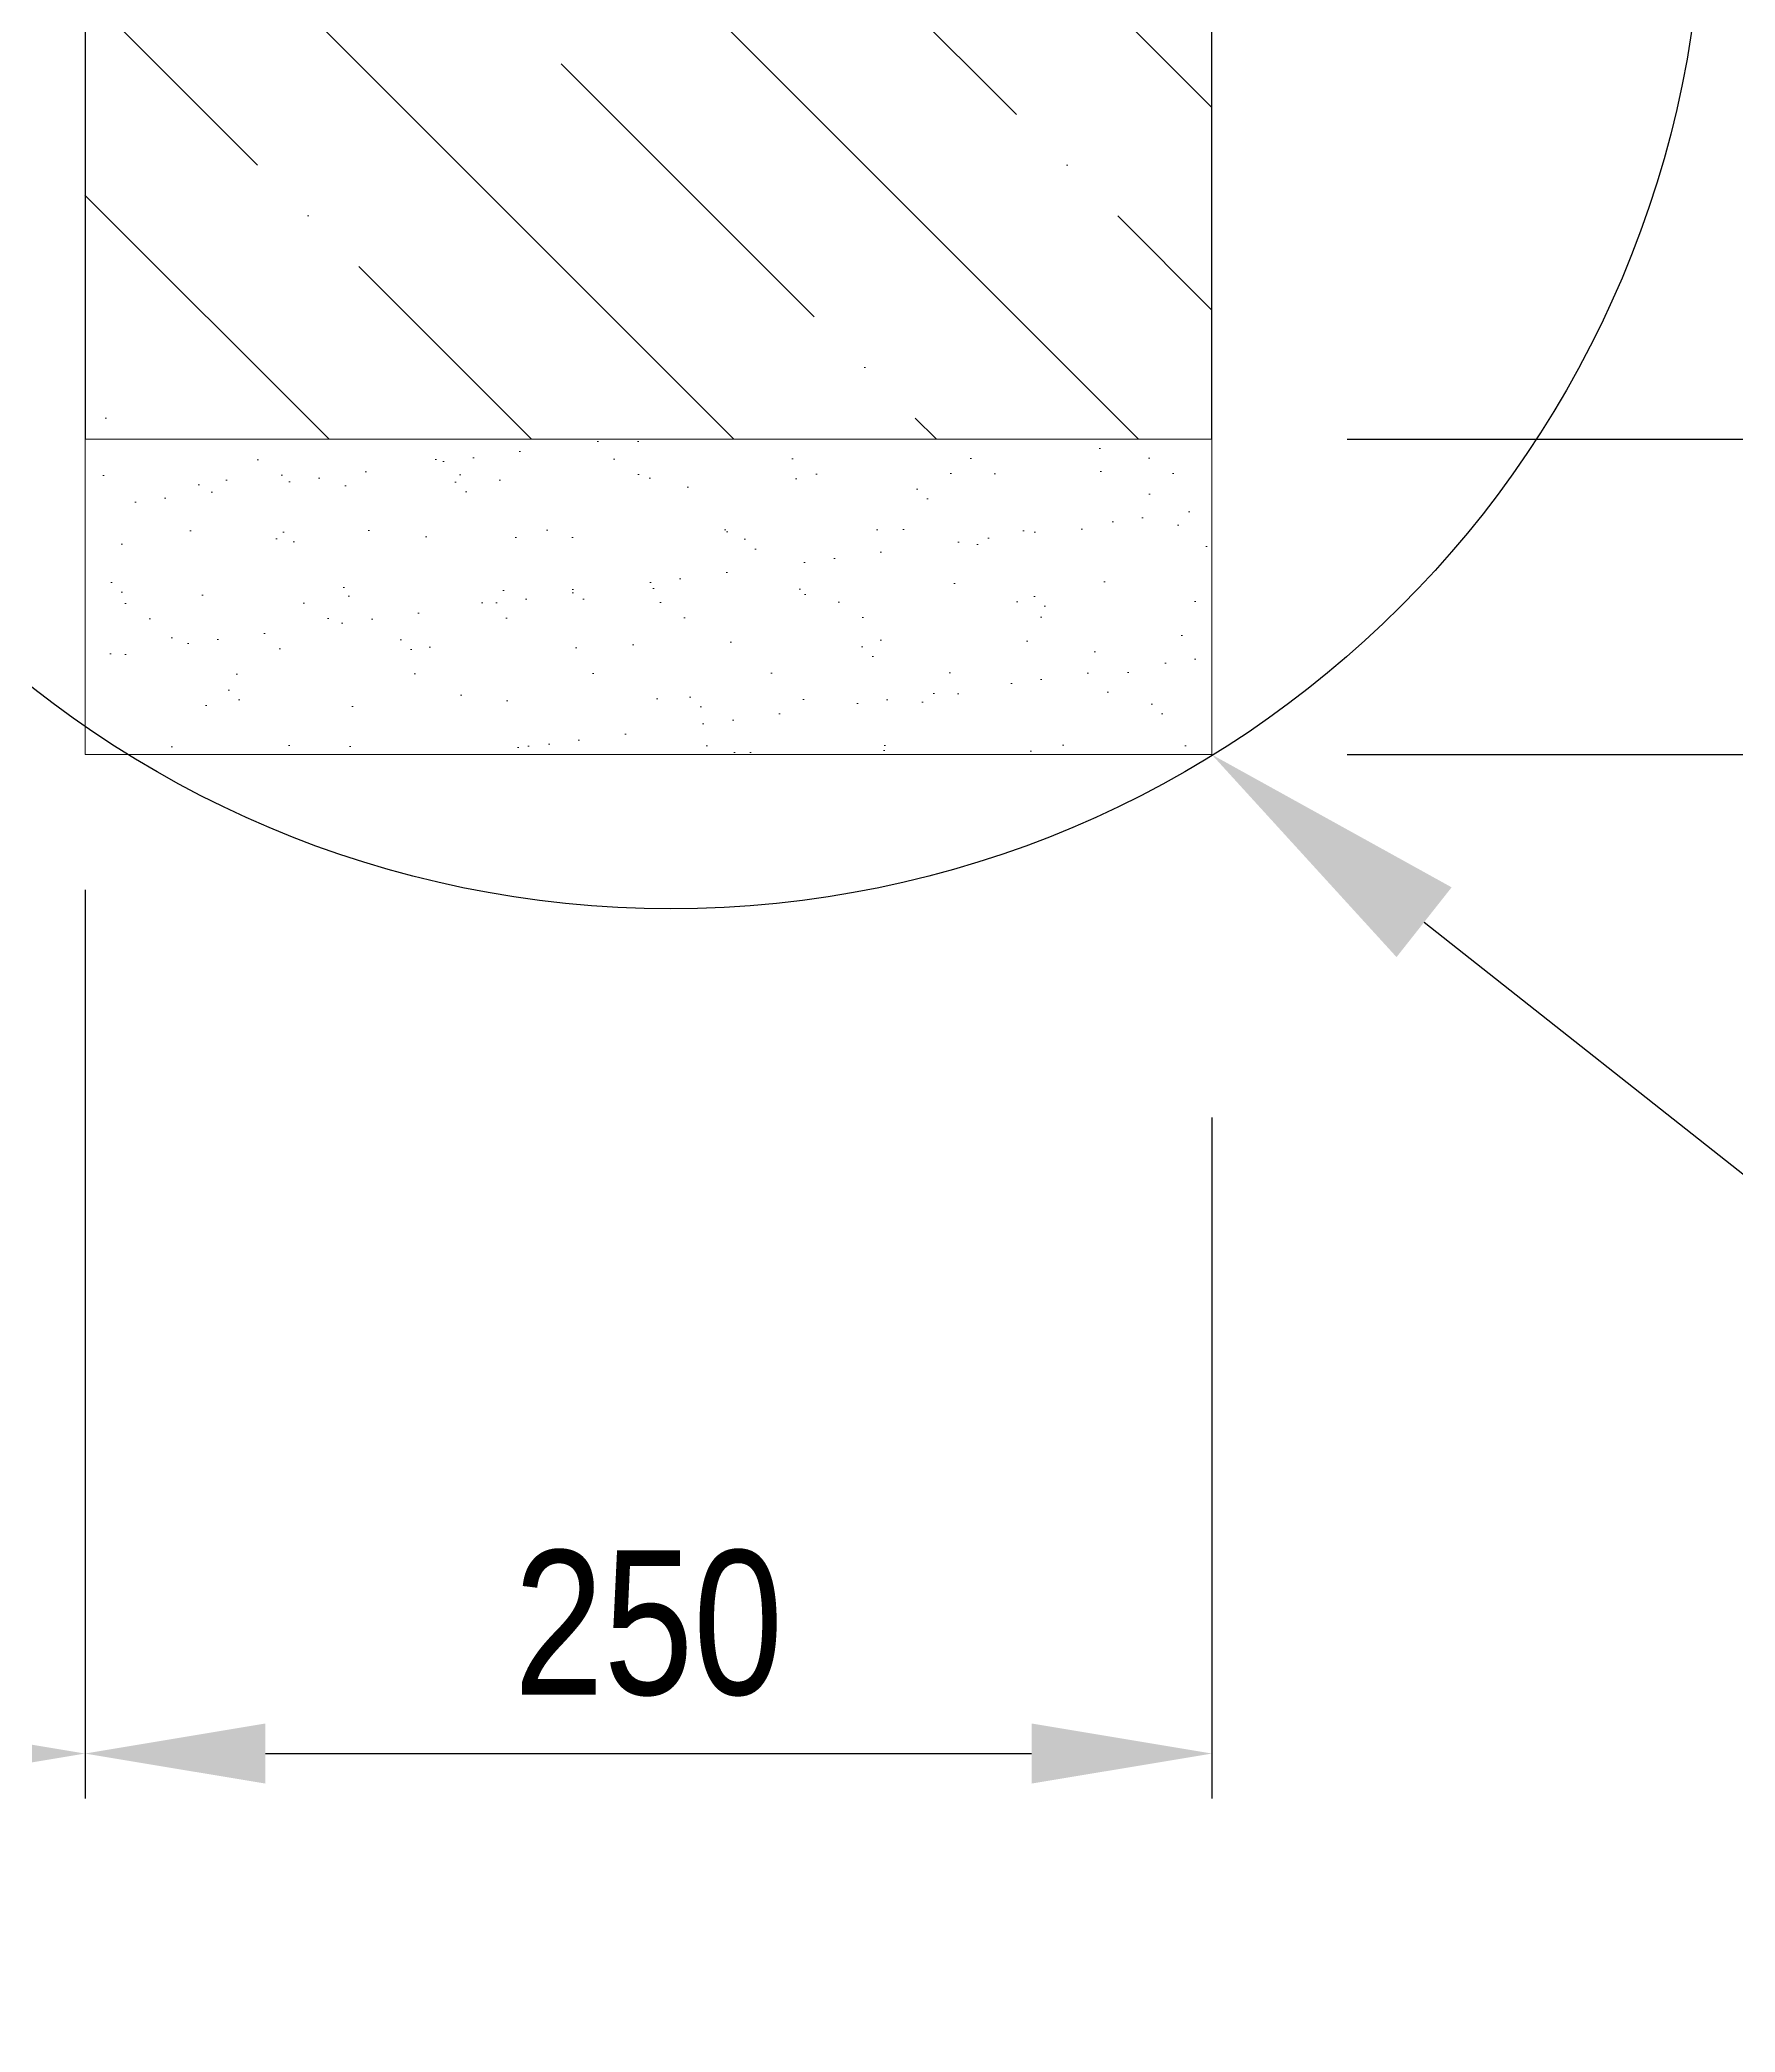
# Model space of a CAD drawing. Header units: millimetres. Extents: x 11004 to 16944, y 3085 to 7285.
# Drawn here: x 13685.4 to 14061.5, y 4957.2 to 5399.1 of the extents above; entities that cross this region are included whole.
import ezdxf
from ezdxf import colors
from ezdxf.entities.mleader import LeaderData, LeaderLine
from ezdxf.math import Vec2, Vec3

# ---------------------------------------------------------------- set-up
doc = ezdxf.new("R2010")
doc.units = ezdxf.units.MM
doc.header["$LTSCALE"] = 0.3
doc.layers.add('SRAFY', color=251, linetype='Continuous', lineweight=13)
doc.styles.add('SEACAD_Arial', font='arial.ttf', dxfattribs={"width": 0.8})
doc.dimstyles.new('ISO-25', dxfattribs={"dimtxt": 1.6, "dimasz": 2, "dimexe": 0.5, "dimexo": 1.5, "dimtad": 1, "dimdec": 0, "dimtxsty": 'SEACAD_Arial', "dimcen": 2, "dimadec": 0, "dimazin": 0, "dimtfac": 1, "dimtdec": 0, "dimtmove": 0, "dimatfit": 3, "dimfxl": 1, "dimarcsym": 0})

# ---------------------------------------------------------------- blocks, each defined once
blk = doc.blocks.new('*D142')
at = {"color": 0, "lineweight": -2, "transparency": 16777216}
for p, q in [((13975.48, 5560.55), (14161.43, 5560.55)), ((14151.43, 5520.55), (14151.43, 5350.56)), ((13975.48, 5310.56), (14161.43, 5310.56))]:
    blk.add_line(p, q, dxfattribs=at)
at = {"color": 0, "transparency": 16777216}
for points in [[(14144.76, 5520.55), (14158.09, 5520.55), (14151.43, 5560.55)], [(14144.76, 5350.56), (14158.09, 5350.56), (14151.43, 5310.56)]]:
    blk.add_solid(points, dxfattribs=at)
at = {"layer": 'Defpoints', "color": 0, "transparency": 16777216}
for p in [(13945.48, 5560.55), (13945.48, 5310.56), (14151.43, 5310.56)]:
    blk.add_point(p, dxfattribs=at)
at = {"color": 0, "transparency": 16777216, "insert": (14122.59, 5435.56), "char_height": 32, "attachment_point": 5, "rotation": 90, "style": 'SEACAD_Arial'}
blk.add_mtext('250', dxfattribs=at)
blk = doc.blocks.new('*D143')
at = {"color": 0, "lineweight": -2, "transparency": 16777216}
for p, q in [((14151.43, 5350.56), (14151.43, 5390.56)), ((13975.45, 5310.56), (14161.43, 5310.56)), ((14151.43, 5310.56), (14151.43, 5240.56)), ((13975.45, 5240.56), (14161.43, 5240.56)), ((14151.43, 5200.56), (14151.43, 5160.56))]:
    blk.add_line(p, q, dxfattribs=at)
at = {"color": 0, "transparency": 16777216}
for points in [[(14144.76, 5350.56), (14158.09, 5350.56), (14151.43, 5310.56)], [(14144.76, 5200.56), (14158.09, 5200.56), (14151.43, 5240.56)]]:
    blk.add_solid(points, dxfattribs=at)
at = {"layer": 'Defpoints', "color": 0, "transparency": 16777216}
for p in [(13945.45, 5310.56), (13945.45, 5240.56), (14151.43, 5240.56)]:
    blk.add_point(p, dxfattribs=at)
at = {"color": 0, "transparency": 16777216, "insert": (14122.59, 5275.56), "char_height": 32, "attachment_point": 5, "rotation": 90, "style": 'SEACAD_Arial'}
blk.add_mtext('70', dxfattribs=at)
blk = doc.blocks.new('*D146')
at = {"color": 0, "lineweight": -2, "transparency": 16777216}
for p, q in [((13695.48, 5160.1), (13695.48, 5008.98)), ((13945.46, 5160.09), (13945.46, 5008.98)), ((13735.48, 5018.98), (13905.46, 5018.98))]:
    blk.add_line(p, q, dxfattribs=at)
at = {"color": 0, "transparency": 16777216}
for points in [[(13735.48, 5025.65), (13735.48, 5012.32), (13695.48, 5018.98)], [(13905.46, 5025.65), (13905.46, 5012.32), (13945.46, 5018.98)]]:
    blk.add_solid(points, dxfattribs=at)
at = {"layer": 'Defpoints', "color": 0, "transparency": 16777216}
for p in [(13695.48, 5190.1), (13945.46, 5190.09), (13945.46, 5018.98)]:
    blk.add_point(p, dxfattribs=at)
at = {"color": 0, "transparency": 16777216, "insert": (13820.47, 5047.82), "char_height": 32, "attachment_point": 5, "style": 'SEACAD_Arial'}
blk.add_mtext('250', dxfattribs=at)
blk = doc.blocks.new('*D147')
at = {"color": 0, "lineweight": -2, "transparency": 16777216}
for p, q in [((13695.46, 5210.56), (13695.46, 5008.98)), ((13510.96, 5160.12), (13510.96, 5008.98)), ((13550.96, 5018.98), (13655.46, 5018.98))]:
    blk.add_line(p, q, dxfattribs=at)
at = {"color": 0, "transparency": 16777216}
for points in [[(13550.96, 5025.65), (13550.96, 5012.32), (13510.96, 5018.98)], [(13655.46, 5025.65), (13655.46, 5012.32), (13695.46, 5018.98)]]:
    blk.add_solid(points, dxfattribs=at)
at = {"layer": 'Defpoints', "color": 0, "transparency": 16777216}
for p in [(13695.46, 5240.56), (13510.96, 5190.12), (13695.46, 5018.98)]:
    blk.add_point(p, dxfattribs=at)
at = {"color": 0, "transparency": 16777216, "insert": (13600.34, 5047.82), "char_height": 32, "attachment_point": 5, "style": 'SEACAD_Arial'}
blk.add_mtext('180', dxfattribs=at)

msp = doc.modelspace()

# ---------------------------------------------------------------- hatches: boundary and pattern name
at = {"layer": 'SRAFY'}
h = msp.add_hatch(dxfattribs=at)
h.set_pattern_fill('ANSI35', color=256, scale=10, angle=90)
h.set_pattern_definition([(135, (5629, 50.454), (-44.9013, -44.9013), []), (135, (5629, 95.355), (-44.9013, -44.9013), [79.375, -15.875, 0, -15.875])])
h.paths.add_polyline_path([(13945.44, 5560.55), (13695.45, 5560.55), (13695.46, 5310.57), (13945.47, 5310.56)])
h = msp.add_hatch(dxfattribs=at)
h.set_pattern_fill('AR-SAND', color=256, scale=0.5)
h.set_pattern_definition([(37.5, (700, 0), (-0.800016, 24.470662), [0, -19.304, 0, -21.59, 0, -20.6375]), (7.5, (700, 0), (22.476164, 35.841255), [0, -10.414, 0, -17.399, 0, -6.6675]), (327.5, (684.38, 0), (39.54962, 0.07186), [0, -6.35, 0, -22.86, 0, -29.845]), (317.5, (684.38, 0), (38.17782, 11.14647), [0, -3.175, 0, -14.986, 0, -17.145])])
h.paths.add_polyline_path([(13945.45, 5240.56), (13945.45, 5310.56), (13695.46, 5310.57), (13695.46, 5246.83, 0.012537), (13705.07, 5240.56)])

# ---------------------------------------------------------------- linework, layer by layer
msp.add_lwpolyline([(13695.46, 5310.57), (13945.48, 5310.56), (13945.48, 5560.55), (13695.44, 5560.55)], close=True)
msp.add_circle((13825.44, 5435.38), 229.01)
for p, q in [((13695.46, 5310.56), (13695.46, 5240.56)), ((13945.45, 5310.56), (13945.45, 5240.56)), ((13695.46, 5240.56), (13945.44, 5240.56))]:
    msp.add_line(p, q, dxfattribs=at)

# ---------------------------------------------------------------- dimensions: what is measured, and where the dimension line sits
for base, p1, p2, override, picture, middle in [((14151.43, 5310.56), (13945.48, 5560.55), (13945.48, 5310.56), {"dimscale": 0}, '*D142', (14122.59, 5435.56)), ((14151.43, 5240.56), (13945.45, 5310.56), (13945.45, 5240.56), {"dimscale": 0, "dimtmove": 1}, '*D143', (14122.59, 5275.56))]:
    dim = msp.add_linear_dim(base=base, p1=p1, p2=p2, angle=90, dimstyle='ISO-25', override=override)
    dim.commit()
    dim.dimension.update_dxf_attribs({"geometry": picture, "text_midpoint": middle})
dim = msp.add_linear_dim(base=(13695.4575, 5018.9833), p1=(13510.9587, 5190.116), p2=(13695.4575, 5240.5565), dimstyle='ISO-25', override={"dimscale": 0, "dimrnd": 10})
dim.commit()
dim.dimension.update_dxf_attribs({"geometry": '*D147', "text_midpoint": (13600.3412, 5018.9833), "dimtype": 160})
dim = msp.add_linear_dim(base=(13945.46, 5018.98), p1=(13695.48, 5190.1), p2=(13945.46, 5190.09), dimstyle='ISO-25', override={"dimscale": 0})
dim.commit()
dim.dimension.update_dxf_attribs({"geometry": '*D146', "text_midpoint": (13820.47, 5047.82)})

# ---------------------------------------------------------------- leaders
ml = msp.add_multileader_mtext('Standard')
ml.set_content('Detail 1', color=256, style='SEACAD_Arial')
ml.set_leader_properties(lineweight=-3)
ml.build(insert=Vec2(0, 0))
ml.multileader.update_dxf_attribs({"text_right_attachment_type": 6, "dogleg_length": 2, "arrow_head_size": 60, "scale": 20})
ctx = ml.context
ctx.base_point, ctx.scale, ctx.char_height, ctx.arrow_head_size, ctx.landing_gap_size, ctx.plane_origin = Vec3(14187.65, 5080.9), 20, 50, 60, 20, Vec3(15301.53, 5637.1)
ctx.right_attachment = 6
notes = []
notes.append((ctx, [(0, (1, 1, 0), (14147.65, 5080.9), (1, 0), 40, [(0, [(13945.44, 5240.56)], 0, [])])]))
ctx.mtext.insert, ctx.mtext.flow_direction = Vec3(14207.65, 5106.31), 5
for ctx, leaders in notes:
    for number, flags, end, landing, length, lines in leaders:
        leader = LeaderData()
        leader.index, (leader.has_last_leader_line, leader.has_dogleg_vector, leader.attachment_direction) = number, flags
        leader.last_leader_point, leader.dogleg_vector, leader.dogleg_length = Vec3(end), Vec3(landing), length
        for number, points, colour, breaks in lines:
            line = LeaderLine()
            line.index, line.vertices, line.color, line.breaks = number, Vec3.list(points), colors.encode_raw_color(colour), breaks
            leader.lines.append(line)
        ctx.leaders.append(leader)

doc.saveas('drawing.dxf')
